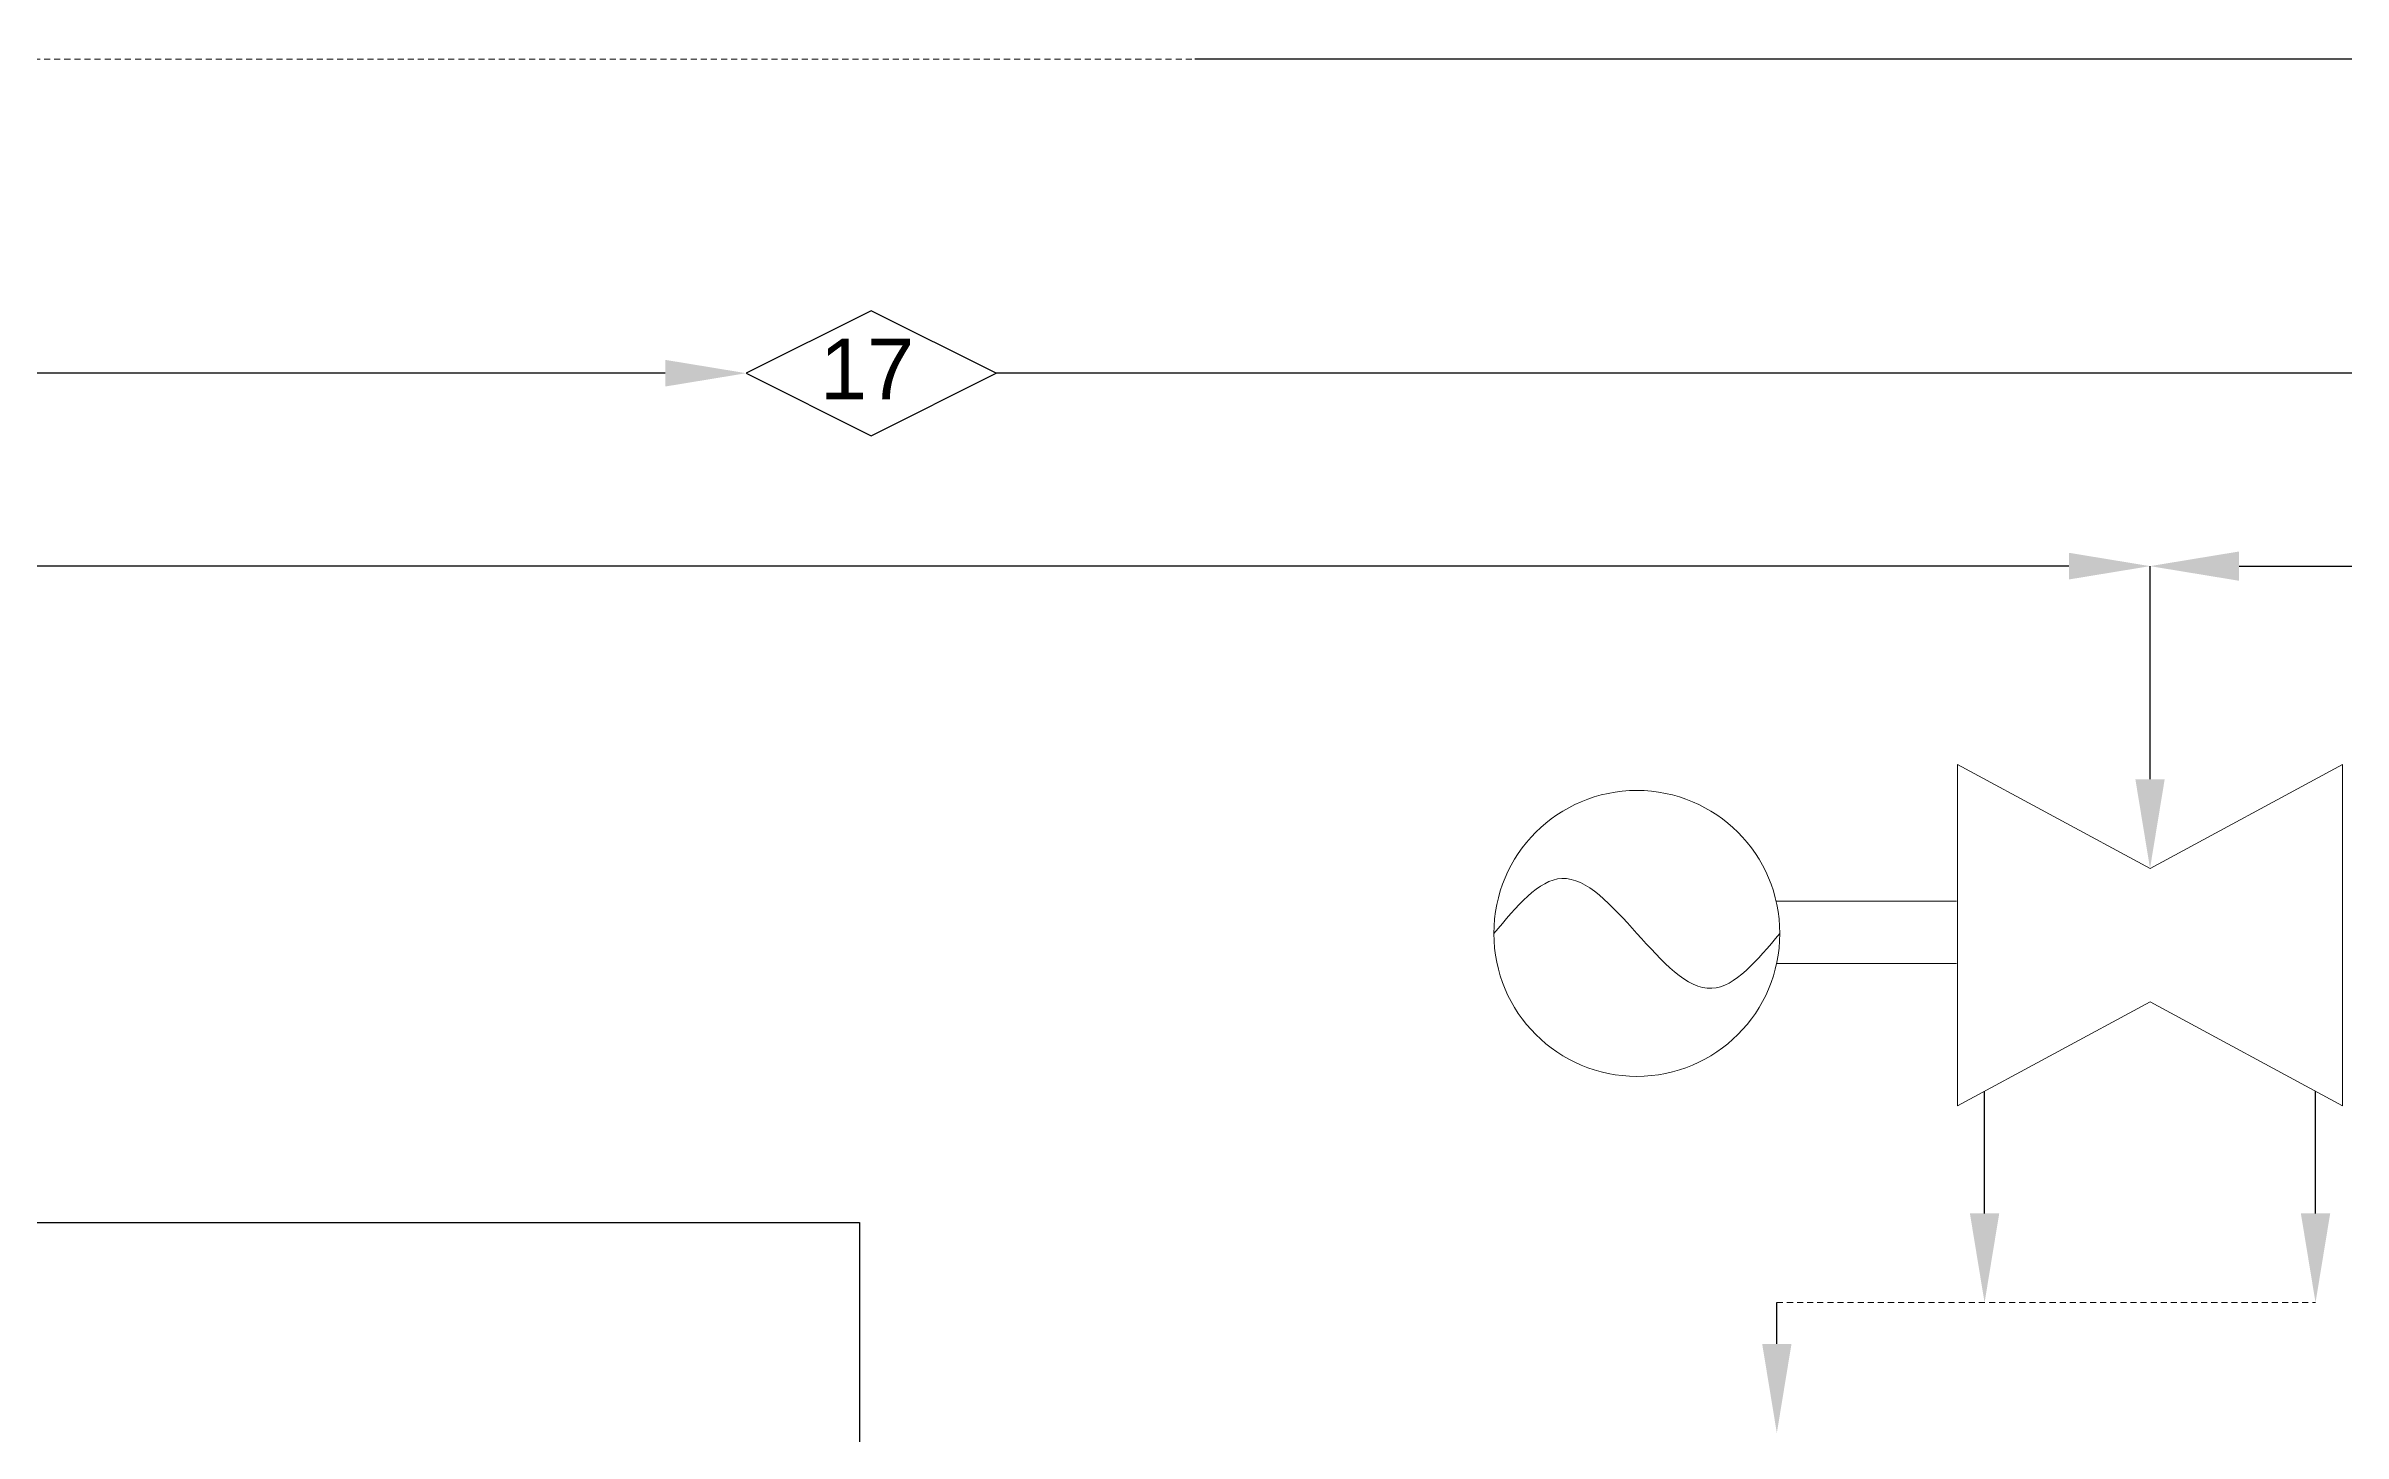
# Model space of a CAD drawing. Header units: millimetres. Extents: x 0 to 796, y 0 to 327.
# Drawn here: x 244.8 to 301.7, y 223.5 to 257.8 of the extents above; entities that cross this region are included whole.
import ezdxf
from ezdxf import colors
from ezdxf.entities.mleader import LeaderData, LeaderLine
from ezdxf.enums import TextEntityAlignment as Align
from ezdxf.math import Vec2, Vec3

# ---------------------------------------------------------------- set-up
doc = ezdxf.new("R2010")
doc.units = ezdxf.units.MM
doc.header["$LTSCALE"] = 0.25
doc.header["$MEASUREMENT"] = 0
doc.linetypes.add('ACAD_ISO02W100', pattern=[15, 12, -3])
doc.styles.get("Standard").update_dxf_attribs({"font": 'arial.ttf', "height": 1.5})

# ---------------------------------------------------------------- blocks, each defined once
blk = doc.blocks.new('DIM')
blk.add_lwpolyline([(0, 0), (3.092, 1.546), (6.185, 0), (3.092, -1.546)], close=True)
blk.add_attdef('1', text='', height=2.5).set_placement((2.878, -1.191), align=Align.CENTER)

msp = doc.modelspace()

# ---------------------------------------------------------------- linework, layer by layer
at = {"lineweight": 9}
for p, q in [((292.129, 239.992), (292.129, 231.546)), ((292.129, 239.992), (296.892, 237.419)), ((301.656, 239.992), (296.892, 237.419)), ((301.656, 239.992), (301.656, 231.546)), ((287.64, 236.61), (292.105, 236.61)), ((292.105, 235.065), (287.651, 235.065)), ((292.129, 231.546), (296.892, 234.12)), ((301.656, 231.546), (296.892, 234.12))]:
    msp.add_line(p, q, dxfattribs=at)
at = {"linetype": 'ACAD_ISO02W100', "lineweight": 9, "ltscale": 0.05}
msp.add_line((287.658, 226.678), (300.987, 226.678), dxfattribs=at)
msp.add_lwpolyline([(183.534, 237.774), (183.534, 257.437), (273.256, 257.437)], dxfattribs=at)
at = {"lineweight": 9}
msp.add_circle((284.194, 235.812), 3.537, dxfattribs=at)
for points in [[(280.658, 235.812), (282.34, 237.171), (284.194, 235.812)], [(287.731, 235.812), (286.049, 234.454), (284.194, 235.812)]]:
    msp.add_spline(points, degree=3, dxfattribs=at)

# ---------------------------------------------------------------- block references
ref = msp.add_blockref('DIM', (268.343, 249.671), dxfattribs=dict(at, xscale=-1))
ref.add_attrib('1', '17', dxfattribs={"height": 1.5}).set_placement((265.147, 249.024), align=Align.CENTER)

# ---------------------------------------------------------------- leaders
at = {"linetype": 'ACAD_ISO02W100', "lineweight": 9, "ltscale": 0.05}
ml = msp.add_multileader_mtext('Standard', dxfattribs=at)
ml.set_content('')
ml.set_leader_properties()
ml.build(insert=Vec2(0, 0))
ml.multileader.update_dxf_attribs({"has_dogleg": 0, "dogleg_length": 0, "arrow_head_size": 2.005})
ctx = ml.context
ctx.base_point, ctx.char_height, ctx.arrow_head_size, ctx.landing_gap_size, ctx.plane_origin = Vec3(273.256, 266.755), 0.18, 2.005, 0.09, Vec3(317.836, 257.437)
notes = []
notes.append((ctx, [(0, (1, 1, 0), (273.256, 257.437), (-1, 0), 0, [(0, [(317.836, 257.437)], 0, [])])]))
ctx.mtext, ml.multileader.dxf.content_type = None, 0
ml = msp.add_multileader_mtext('Standard', dxfattribs=at)
ml.set_content('')
ml.set_leader_properties()
ml.build(insert=Vec2(0, 0))
ml.multileader.update_dxf_attribs({"has_dogleg": 0, "dogleg_length": 0, "arrow_head_size": 2.005})
ctx = ml.context
ctx.base_point, ctx.char_height, ctx.arrow_head_size, ctx.landing_gap_size, ctx.plane_origin = Vec3(203.011, 267.892), 0.18, 2.005, 0.09, Vec3(262.159, 249.671)
notes.append((ctx, [(1, (1, 1, 0), (203.011, 237.774), (1, 0), 0, [(0, [(262.159, 249.671), (203.011, 249.671)], 0, [])])]))
ctx.mtext, ml.multileader.dxf.content_type = None, 0
ml = msp.add_multileader_mtext('Standard', dxfattribs=at)
ml.set_content('')
ml.set_leader_properties()
ml.build(insert=Vec2(0, 0))
ml.multileader.update_dxf_attribs({"has_dogleg": 0, "dogleg_length": 0, "arrow_head_size": 2.205})
ctx = ml.context
ctx.base_point, ctx.char_height, ctx.arrow_head_size, ctx.landing_gap_size, ctx.plane_origin = Vec3(268.343, 249.671), 0.198, 2.205, 0.099, Vec3(330.173, 242.376)
ctx.text_align_type = 2
notes.append((ctx, [(1, (1, 1, 0), (268.343, 249.671), (-1, 0), 0, [(0, [(330.173, 249.671), (276.277, 249.671)], 0, [])])]))
ctx.mtext, ml.multileader.dxf.content_type = None, 0
ml = msp.add_multileader_mtext('Standard', dxfattribs=at)
ml.set_content('')
ml.set_leader_properties()
ml.build(insert=Vec2(0, 0))
ml.multileader.update_dxf_attribs({"has_dogleg": 0, "dogleg_length": 0, "arrow_head_size": 2.005})
ctx = ml.context
ctx.base_point, ctx.char_height, ctx.arrow_head_size, ctx.landing_gap_size, ctx.plane_origin = Vec3(205.442, 245.098), 0.18, 2.005, 0.09, Vec3(296.892, 244.898)
notes.append((ctx, [(0, (1, 1, 0), (205.621, 244.898), (-1, 0), 0, [(0, [(296.892, 244.898)], 0, [])])]))
ctx.mtext, ml.multileader.dxf.content_type = None, 0
at = {"linetype": 'ACAD_ISO02W100', "lineweight": 9}
ml = msp.add_multileader_mtext('Standard', dxfattribs=at)
ml.set_content('')
ml.set_leader_properties()
ml.build(insert=Vec2(0, 0))
ml.multileader.update_dxf_attribs({"has_dogleg": 0, "dogleg_length": 0, "arrow_head_size": 2.205})
ctx = ml.context
ctx.base_point, ctx.char_height, ctx.arrow_head_size, ctx.landing_gap_size, ctx.plane_origin = Vec3(325.24, 244.898), 0.198, 2.205, 0.099, Vec3(296.892, 237.603)
ctx.text_align_type = 2
notes.append((ctx, [(1, (1, 1, 0), (325.24, 244.898), (1, 0), 0, [(0, [(296.892, 244.898)], 0, [])])]))
ctx.mtext, ml.multileader.dxf.content_type = None, 0
at = {"linetype": 'ACAD_ISO02W100', "lineweight": 9, "ltscale": 0.05}
ml = msp.add_multileader_mtext('Standard', dxfattribs=at)
ml.set_content('')
ml.set_leader_properties()
ml.build(insert=Vec2(0, 0))
ml.multileader.update_dxf_attribs({"has_dogleg": 0, "dogleg_length": 0, "arrow_head_size": 2.205})
ctx = ml.context
ctx.base_point, ctx.char_height, ctx.arrow_head_size, ctx.landing_gap_size, ctx.plane_origin = Vec3(296.892, 244.898), 0.198, 2.205, 0.099, Vec3(296.892, 230.539)
ctx.text_align_type = 2
notes.append((ctx, [(0, (1, 1, 0), (296.892, 244.898), (1, 0), 0, [(0, [(296.892, 237.419)], 0, [])])]))
ctx.mtext, ml.multileader.dxf.content_type = None, 0
ml = msp.add_multileader_mtext('Standard', dxfattribs=at)
ml.set_content('')
ml.set_leader_properties()
ml.build(insert=Vec2(0, 0))
ml.multileader.update_dxf_attribs({"has_dogleg": 0, "dogleg_length": 0, "arrow_head_size": 2.205})
ctx = ml.context
ctx.base_point, ctx.char_height, ctx.arrow_head_size, ctx.landing_gap_size, ctx.plane_origin = Vec3(292.798, 231.908), 0.198, 2.205, 0.099, Vec3(292.798, 219.384)
notes.append((ctx, [(0, (1, 1, 0), (292.798, 231.908), (1, 0), 0, [(0, [(292.798, 226.678)], 0, [])])]))
ctx.mtext, ml.multileader.dxf.content_type = None, 0
ml = msp.add_multileader_mtext('Standard', dxfattribs=at)
ml.set_content('')
ml.set_leader_properties()
ml.build(insert=Vec2(0, 0))
ml.multileader.update_dxf_attribs({"has_dogleg": 0, "dogleg_length": 0, "arrow_head_size": 2.205})
ctx = ml.context
ctx.base_point, ctx.char_height, ctx.arrow_head_size, ctx.landing_gap_size, ctx.plane_origin = Vec3(300.987, 231.908), 0.198, 2.205, 0.099, Vec3(300.987, 219.384)
ctx.text_align_type = 2
notes.append((ctx, [(0, (1, 1, 0), (300.987, 231.908), (1, 0), 0, [(0, [(300.987, 226.678)], 0, [])])]))
ctx.mtext, ml.multileader.dxf.content_type = None, 0
at = {"lineweight": 9}
ml = msp.add_multileader_mtext('Standard', dxfattribs=at)
ml.set_content('')
ml.set_leader_properties()
ml.build(insert=Vec2(0, 0))
ml.multileader.update_dxf_attribs({"has_dogleg": 0, "dogleg_length": 0, "arrow_head_size": 2.005})
ctx = ml.context
ctx.base_point, ctx.char_height, ctx.arrow_head_size, ctx.landing_gap_size, ctx.plane_origin = Vec3(264.96, 229.653), 0.18, 2.005, 0.09, Vec3(213.25, 228.664)
notes.append((ctx, [(0, (1, 1, 0), (264.96, 188.081), (1, 0), 0, [(0, [(213.25, 228.664), (264.96, 228.664)], 0, [])])]))
ctx.mtext, ml.multileader.dxf.content_type = None, 0
at = {"linetype": 'ACAD_ISO02W100', "lineweight": 9, "ltscale": 0.05}
ml = msp.add_multileader_mtext('Standard', dxfattribs=at)
ml.set_content('')
ml.set_leader_properties()
ml.build(insert=Vec2(0, 0))
ml.multileader.update_dxf_attribs({"has_dogleg": 0, "dogleg_length": 0, "arrow_head_size": 2.205})
ctx = ml.context
ctx.base_point, ctx.char_height, ctx.arrow_head_size, ctx.landing_gap_size, ctx.plane_origin = Vec3(287.658, 226.678), 0.198, 2.205, 0.099, Vec3(287.658, 205.77)
ctx.text_align_type = 2
notes.append((ctx, [(0, (1, 1, 0), (287.658, 226.678), (1, 0), 0, [(0, [(287.658, 223.451)], 0, [])])]))
ctx.mtext, ml.multileader.dxf.content_type = None, 0
for ctx, leaders in notes:
    for number, flags, end, landing, length, lines in leaders:
        leader = LeaderData()
        leader.index, (leader.has_last_leader_line, leader.has_dogleg_vector, leader.attachment_direction) = number, flags
        leader.last_leader_point, leader.dogleg_vector, leader.dogleg_length = Vec3(end), Vec3(landing), length
        for number, points, colour, breaks in lines:
            line = LeaderLine()
            line.index, line.vertices, line.color, line.breaks = number, Vec3.list(points), colors.encode_raw_color(colour), breaks
            leader.lines.append(line)
        ctx.leaders.append(leader)

doc.saveas('drawing.dxf')
